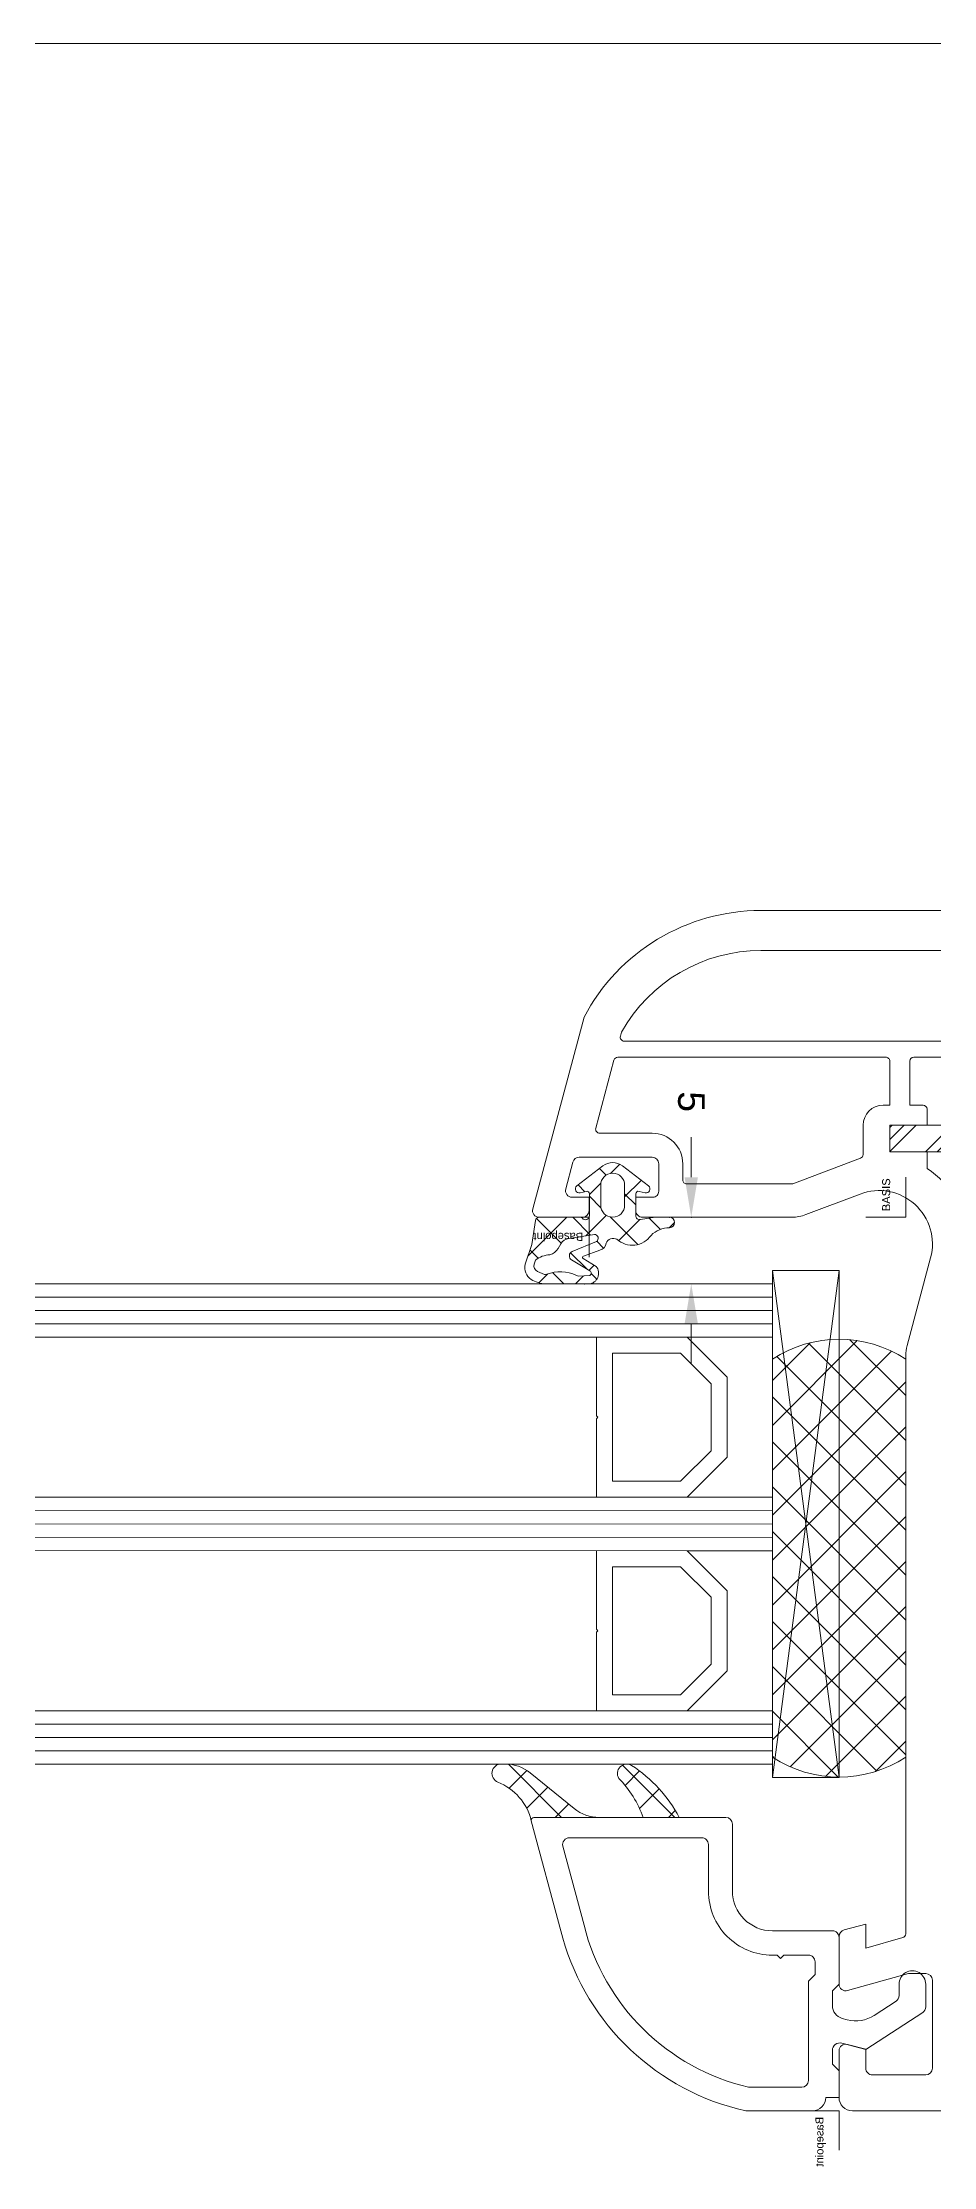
# Model space of a CAD drawing. Header units: millimetres. Extents: x 2258 to 5600, y 711 to 2563.
# Drawn here: x 4511.24 to 4513.82, y 1339.93 to 1346.08 of the extents above; entities that cross this region are included whole.
import ezdxf

# ---------------------------------------------------------------- set-up
doc = ezdxf.new("R2010")
doc.units = ezdxf.units.MM
doc.layers.add('PQI-A-IN-ELEV', color=245, linetype='Continuous', lineweight=9)
doc.layers.add('PQI-A-WIN', color=140, linetype='Continuous', lineweight=13)
doc.styles.get("Standard").update_dxf_attribs({"font": 'arial.ttf'})
doc.dimstyles.new('SCHUECO', dxfattribs={"dimtxt": 4, "dimasz": 3, "dimexe": 0.18, "dimexo": 0.0625, "dimgap": 2, "dimtad": 0, "dimdec": 0, "dimzin": 0, "dimdsep": 46, "dimtxsty": 'Standard', "dimcen": 0.09, "dimadec": 0, "dimazin": 0, "dimtfac": 1, "dimtdec": 0, "dimtofl": 0, "dimtmove": 0, "dimatfit": 3, "dimfxl": 1, "dimtolj": 1, "dimtzin": 0, "dimarcsym": 0})
pattern_1 = [(135, (-4.599427157802303, -2.000253202709217), (1.414213562373095, 1.414213562373094), []), (44.99999999999997, (-4.599427157802303, -2.000253202709217), (1.414213562373095, -1.414213562373095), [])]

# ---------------------------------------------------------------- blocks, each defined once
blk = doc.blocks.new('*X36')
for p, q in [((31.19993464295712, -72.6786784701504), (31.97808007457636, -71.90053303853117)), ((32.67215374721784, -73.90053303853122), (34.67215374721786, -71.9005330385312)), ((33.5701797472178, -73.90053303853122), (35.57017974721782, -71.9005330385312)), ((34.46820574721787, -73.90053303853122), (36.46820574721791, -71.9005330385312)), ((35.36623374721781, -73.90053303853122), (37.36623374721785, -71.9005330385312)), ((38.06030741985939, -73.90053303853117), (40.06030741985934, -71.9005330385312)), ((38.95833341985932, -73.9005330385312), (40.95833341985929, -71.9005330385312)), ((39.85635941985942, -73.90053303853117), (41.85635941985938, -71.9005330385312)), ((40.75438741985936, -73.90053303853117), (42.75438741985934, -71.9005330385312)), ((43.44846109250081, -73.9005330385312), (45.44846109250085, -71.90053303853117)), ((44.34648709250078, -73.9005330385312), (46.34648709250081, -71.90053303853117)), ((45.24451309250085, -73.9005330385312), (47.24451309250087, -71.90053303853117)), ((46.14254109250079, -73.9005330385312), (48.14254109250082, -71.90053303853117)), ((48.83661476514236, -73.9005330385312), (50.83661476514234, -71.90053303853122)), ((49.73464076514229, -73.90053303853122), (51.73464076514229, -71.90053303853122)), ((50.6326667651424, -73.9005330385312), (52.63266676514238, -71.90053303853122)), ((51.53069476514231, -73.90053303853122), (53.53069476514233, -71.90053303853122)), ((54.22476843778382, -73.90053303853122), (56.19992510621398, -71.92537637010105)), ((55.12279443778377, -73.90053303853122), (56.19992510621395, -72.82340237010098)), ((56.02082043778384, -73.90053303853122), (56.19992510621395, -73.72142837010112))]:
    blk.add_line(p, q)
blk = doc.blocks.new('*X38')
for p, q in [((54.99985186402648, -31.087261134794), (61.00601975375861, -25.08109324506187)), ((54.99985186402648, -27.71966508939307), (57.27450227647316, -25.44501467694639)), ((64.99985186402648, -29.95629536461633), (60.06881868517122, -25.02526218576104)), ((54.99985186402648, -34.45485718019493), (63.6577245844264, -25.79698445979503)), ((64.99985186402648, -36.6914874554182), (54.99985186402648, -26.69148745541818)), ((64.99985186402648, -33.32389141001726), (57.15847075292793, -25.48251029891871)), ((64.99985186402648, -26.5886993192154), (64.83690520496697, -26.42575266015587)), ((54.99985186402648, -37.82245322559585), (64.99985186402648, -27.82245322559587)), ((64.99985186402648, -40.05908350081911), (54.99985186402648, -30.05908350081912)), ((54.99985186402648, -41.19004927099679), (64.99985186402648, -31.1900492709968)), ((64.99985186402648, -43.42667954622004), (54.99985186402648, -33.42667954622005)), ((54.99985186402648, -44.55764531639772), (64.99985186402648, -34.55764531639772)), ((64.99985186402648, -46.794275591621), (54.99985186402648, -36.79427559162097)), ((54.99985186402648, -47.92524136179865), (64.99985186402648, -37.92524136179866)), ((64.99985186402648, -50.16187163702193), (54.99985186402648, -40.1618716370219)), ((54.99985186402648, -51.29283740719959), (64.99985186402648, -41.29283740719959)), ((64.99985186402648, -53.52946768242285), (54.99985186402648, -43.52946768242285)), ((54.99985186402648, -54.6604334526005), (64.99985186402648, -44.66043345260053)), ((64.66525748148851, -56.56246934528583), (54.99985186402648, -46.89706372782377)), ((56.06869944130799, -56.95918192071993), (64.99985186402648, -48.02802949800145)), ((62.29639050405407, -57.56119841325233), (54.99985186402648, -50.26465977322471)), ((58.64072724525436, -57.75475016217449), (64.99985186402648, -51.39562554340239)), ((59.1885293800865, -57.82093333468568), (54.99985186402647, -53.63225581862565)), ((62.16959604598446, -57.59347740684532), (64.99985186402645, -54.76322158880331))]:
    blk.add_line(p, q)
blk = doc.blocks.new('BASIS')
for q in [(0, 2.998156985077132), (3, 0)]:
    blk.add_line((0, 0), q)
blk.add_text('BASIS', height=0.6).set_placement((0.45, 1.17))
blk = doc.blocks.new('GLASDATABASE7')
for p, q in [((-35, 0), (-35, 60)), ((-34, 0), (-34, 60)), ((-33, 0), (-33, 60)), ((-19, 0), (-19, 60)), ((-18, 0), (-18, 60)), ((-17, 0), (-17, 60)), ((-3, 0), (-3, 60)), ((-2, 0), (-2, 60)), ((-1, 0), (-1, 60)), ((1, 0), (-37, -5)), ((1, -5), (-37, 0))]:
    blk.add_line(p, q)
for points in [[(-32, 0), (-32, 60), (-36, 60), (-36, 0)], [(-32, 13.2), (-26.12, 13.2), (-26, 13.1), (-25.88, 13.2), (-20, 13.2), (-20, 60), (-32, 60)], [(-16, 0), (-16, 60), (-20, 60), (-20, 0)], [(-16, 13.2), (-10.12, 13.2), (-10, 13.1), (-9.879999999999999, 13.2), (-4, 13.2), (-4, 60), (-16, 60)], [(0, 0), (0, 60), (-4, 60), (-4, 0)], [(-21.2, 12), (-21.2, 6.897056274847714), (-23.49705627484771, 4.6), (-28.50294372515229, 4.6), (-30.8, 6.897056274847714), (-30.8, 12)], [(-5.2, 12), (-5.2, 6.897056274847714), (-7.497056274847714, 4.6), (-12.50294372515229, 4.6), (-14.8, 6.897056274847714), (-14.8, 12)], [(-20, 6.4), (-23, 3.4), (-29, 3.4), (-32, 6.4), (-32, 0), (-20, 0)], [(-4, 6.4), (-7, 3.4), (-13, 3.4), (-16, 6.4), (-16, 0), (-4, 0)], [(1, 0), (1, -5), (-37, -5), (-37, 0)], [(0, 0), (0, 0)], [(0, 0), (0, 0)]]:
    blk.add_lwpolyline(points, close=True)
blk.add_blockref('BASIS', (5, -10))
blk = doc.blocks.new('*D14')
at = {"transparency": 16777216}
for p, q in [((-7.659992128961447, 7.995191593500297), (-7.659992128961446, 10.9951915935003)), ((0.3030575015326353, 4.995191593500294), (-7.839992128961448, 4.995191593500297)), ((-6.081994441510801, -0.00474737134345558), (-7.839992128961448, -0.004747371343455081)), ((-7.659992128961449, -3.004747371343455), (-7.65999212896145, -6.004747371343456))]:
    blk.add_line(p, q, dxfattribs=at)
for p in [(0.3655575015326353, 4.995191593500294), (-7.659992128961449, -0.004747371343455133), (-6.019494441510801, -0.004747371343455598)]:
    blk.add_point(p, dxfattribs=at)
for points in [[(-8.159992128961447, 7.995191593500297), (-7.159992128961447, 7.995191593500297), (-7.659992128961448, 4.995191593500297)], [(-8.159992128961449, -3.004747371343455), (-7.159992128961449, -3.004747371343455), (-7.659992128961449, -0.004747371343455133)]]:
    blk.add_solid(points, dxfattribs=at)
at = {"transparency": 16777216, "insert": (-7.659992128961449, -8.671414038010123), "char_height": 2, "attachment_point": 5, "rotation": 90}
blk.add_mtext('\\A1;5', dxfattribs=at)
blk = doc.blocks.new('BASEPOINT')
for p, q in [((0.0001424139276124947, -6.579969547004794e-08), (0.0001424139276124947, 2.998156919277449)), ((-7.890404418731123e-08, 0.0005381883725030789), (2.956911949821283, 0.0005381883725030789))]:
    blk.add_line(p, q)
blk.add_text('Basepoint', height=0.6).set_placement((0.4501424139276011, 1.169999934200292))
blk = doc.blocks.new('PRJ_INSERT_100_59361299862', base_point=(-0.0001424139276124947, 6.579969635822636e-08))
h = blk.add_hatch()
h.set_pattern_fill('NETZ', color=256, scale=2, angle=-135, style=0)
h.set_pattern_definition(pattern_1)
edge = h.paths.add_edge_path()
edge.add_arc((-25.2986551748821, 25.33685661379517), 0.7009491730178186, 21.51182172263535, 179.9580202232992)
edge.add_line((-25.99960415975543, 25.33737018892023), (-25.99960415975543, 25.04407319476772))
edge.add_arc((-22.99300567432547, 25.04730335869381), 3.006600220606113, 180.0615561704665, 218.4438120667934)
edge.add_line((-25.34782986281486, 23.17795910793259), (-22.66887832759071, 19.87456954780984))
edge.add_arc((-24.99886901093642, 17.98482262943097), 3.000000000000037, 9.094947017729282e-13, 39.0438988427839, ccw=False)
edge.add_line((-21.99886901093638, 17.98482262943102), (-21.99960415975543, 22.89588363291494))
edge.add_arc((-21.80286819986766, 22.89686949340595), 0.1967384299873035, 73.53864963038978, 180.2871115812252, ccw=False)
edge.add_arc((-20.77735667004206, 27.1363973986147), 4.165315481917134, 201.7354703606924, 256.536940679372, ccw=False)
h = blk.add_hatch()
h.set_pattern_fill('NETZ', color=256, scale=2, angle=-135, style=0)
h.set_pattern_definition(pattern_1)
edge = h.paths.add_edge_path()
edge.add_arc((-25.29884118967663, 15.92990097243664), 0.6999557455590304, 57.98631243675442, 211.9210534334455, ccw=False)
edge.add_arc((-19.3226781381968, 22.23154655800048), 8.000000000000085, 225.5218146126667, 250.4566767224353)
edge.add_line((-21.99883435313792, 14.69243600613606), (-21.99883435313792, 11.99243600613607))
edge.add_arc((-17.18761768759084, 21.15341065885029), 10.347524457111, 212.7227798498215, 242.2921684265773, ccw=False)
for points in [[(-24.64653276932265, 25.5938899021485, 0.8276115379937076), (-25.99960415975543, 25.33737018892023), (-25.99960415975543, 25.04407319476772, 0.1690577026555226), (-25.34782986281486, 23.17795910793259), (-22.66887832759071, 19.87456954780984, -0.172028633719733), (-21.99886901093638, 17.98482262943102), (-21.99960415975543, 22.89588363291494, -0.502665873903851), (-21.74711872695017, 23.08554383215738, -0.2437805197364005)], [(-2.9996041597554, -0.0002532027091888267), (-0.9996041597554282, -0.0002532027091888267), (-0.9996041597554282, 0.9997467972908112, 0.4142135623730953), (0.0003958402445718434, 1.999746797290811), (0.0003958402445718434, 6.99968576213459, 0.2754497923217082), (-12.95498746053668, 20.72978830119703), (-13.4987801833969, 20.87547921919773), (-21.74711872695017, 23.08554383215738, 0.4908735731119964), (-21.99960363186992, 22.89235716621636), (-21.99960415975543, 8.498831269947061, 0.4134286014123665), (-21.49878018514605, 7.99883126994709), (-16.49917691366168, 7.99895334025959, -0.4140724336333067), (-13.4993600191304, 4.99901437541584), (-13.4997262300679, 0.4997467972908396, 0.4145422967863972), (-12.99972623005545, -0.0002532027091888267), (-9.4996041597554, -0.0002532027091888267), (-8.999604159755428, 0.4997467972908112), (-7.900301253550346, 0.4997467972908112, -0.3394542588633756), (-6.934375427261251, -0.2414341576066761), (-6.833775398766115, -0.616878575193482, -0.2125565616700221), (-7.151913544625224, -2.625523775487352), (-8.221519635700396, -4.272572720216715, -0.2539676464749438), (-8.64085491967311, -4.500253202709189), (-9.4996041597554, -4.500253202709189, 0.9999999999999998), (-9.499604159755428, -6.500253202709189), (-7.793416178963419, -6.500253202709189, 0.2539676464749436), (-7.374080894990705, -6.272572720216715), (-4.599604159755422, -2.000253202709189), (-5.080515119112796, -0.2054690684707623, -0.4931454260313039), (-4.539383952963, 0.4997467972908112), (-3.499604159755428, 0.4997467972908112)], [(-11.42529910746382, 4.398301554569116), (-11.67521772063223, 4.648220167737549), (-11.67518934724402, 4.99681561511963, 0.4143806464059874), (-16.47699159288866, 9.798953292317549), (-19.97463643905309, 9.798867893821665, -0.4142192835227657), (-20.47464864704703, 10.29886545226626), (-20.47469716813362, 20.23598399228959, -0.4931444461757075), (-19.84529152645141, 20.71895038669777), (-13.92035110165813, 19.13141841279122, -0.2806694375655193), (-1.775433314866724, 6.796828412494932), (-1.775433314866724, 2.799947168277612, -0.4141795785361847), (-2.27537530013138, 2.299947171643282), (-9.721617126769878, 2.299083188139662), (-10.22101444201963, 1.799746797290851), (-11.17540886933981, 1.799746797290823, -0.4142374021652741), (-11.67540886768362, 2.299787494018688), (-11.67525840742312, 4.148342254609815)], [(-25.89294784582112, 15.55979919337321, -0.7949711117343725), (-24.92777936059083, 16.52340848269796, 0.1092301940154678), (-21.99883435313792, 14.69243600613606), (-21.99883435313792, 11.99243600613607, -0.1297415055080829)]]:
    blk.add_lwpolyline(points, format="xyb", close=True)
blk.add_blockref('BASEPOINT', (-0.0001424139276124947, 6.579969635822636e-08))
blk = doc.blocks.new('PRJ_INSERT_101_59361299859', base_point=(-0.0001424139276196001, -0.004747371343455598))
h = blk.add_hatch()
h.set_pattern_fill('NETZ', color=256, scale=2, angle=45, style=0)
h.set_pattern_definition([(45, (-0.01389161445933955, -1.505601863530956), (-1.414213562373095, 1.414213562373095), []), (135, (-0.01389161445933955, -1.505601863530956), (-1.414213562373095, -1.414213562373095), [])])
edge = h.paths.add_edge_path()
edge.add_line((-0.0240104108701189, -0.1176216631265561), (-0.02389214782785132, -1.751249792745625))
edge.add_arc((0.176107851648112, -1.75123531416989), 0.2000000000000078, 180.0041478063841, 284.6764953794309)
edge.add_line((0.2267800752628091, -1.944709668423684), (0.6662781662196124, -1.829602187491183))
edge.add_arc((0.7353653404599072, -2.121538759978421), 0.3000000000000194, -52.53205809224312, 103.31418005131201, ccw=False)
edge.add_line((0.9178605716399488, -2.359646908928653), (-1.032212942825495, -3.85425815348097))
edge.add_arc((-1.764438559540167, -2.898896826528244), 1.203690001125745, 232.53205809223311, 307.467941905729, ccw=False)
edge.add_line((-2.496664176288846, -3.854258153455021), (-4.446737690726678, -2.359646908923963))
edge.add_arc((-4.264242459540242, -2.121538759978421), 0.3000000000000488, 76.68581994565773, 232.5320580907248, ccw=False)
edge.add_line((-4.1951552852845, -1.829602187494856), (-3.754900199323771, -1.945429745507347))
edge.add_arc((-3.704013472912607, -1.752011698068372), 0.1999999999999996, 255.2599722088741, 359.995858140213)
edge.add_line((-3.50401347343518, -1.752026155886369), (-3.50389584668028, -0.1248545592313093))
edge.add_arc((-3.803895845896363, -0.1248328725041574), 0.2999999999999975, 359.9958581402137, 459.1023245148401)
edge.add_line((-3.851355283976659, 0.1713893443147754), (-4.950727937464706, -0.004747371343256646))
edge.add_line((-4.950727937464762, -0.004747371343455598), (-6.019494441510773, -0.004747371343455598))
edge.add_arc((-6.019494441510801, 0.3901827702591163), 0.3949301416024085, 90.86448907829413, 270, ccw=False)
edge.add_arc((-6.056325811742113, 2.831071823694401), 2.046236776290232, 270.8644890782956, 313.733955939445)
edge.add_arc((-3.235014049410665, 0.3910060758626059), 1.703948823724965, 47.60407214988021, 145.64615927907, ccw=False)
edge.add_arc((-1.818596038702026, 2.185603647068319), 0.5992585253156713, 243.4847385784447, 336.7256777994012)
edge.add_arc((-0.6937920954793526, 1.889229801669899), 0.5773938121432611, 101.3565231042486, 174.0765815545262, ccw=False)
edge.add_line((-0.807488696739938, 2.455318749771777), (0.4321151604429616, 2.91258050951609))
edge.add_arc((0.4042534404612752, 3.008796542204436), 0.1001688593658202, 286.1496740795777, 418.7666157249806)
edge.add_line((0.4561935295836292, 3.094447155328908), (-0.5301651129944958, 3.688188095422895))
edge.add_arc((0.08463363531393497, 4.198628143283713), 0.7990785589550591, 94.5471078223564, 219.7013401903247, ccw=False)
edge.add_line((0.02128370902698862, 4.995191593500294), (3.273977838970836, 4.995191593500294))
edge.add_arc((3.190313730691287, 2.884058543274023), 2.112790202261629, 57.025055787439385, 87.73055840337202, ccw=False)
edge.add_arc((3.811591897999278, 3.784437519225321), 1.019785715748104, -14.620117531584583, 58.775147166172076, ccw=False)
edge.add_line((4.798357569195446, 3.527034302087941), (4.309732996441539, 2.034955997797177))
edge.add_line((4.309732996441539, 2.034955997797397), (4.03074818194969, 0.2489522450542268))
edge.add_arc((3.73434259077726, 0.2952526286567263), 0.3000000000000048, 270, 351.12179201912636, ccw=False)
edge.add_line((3.73434259077726, -0.004747371343455598), (0.6691997514491135, -0.004747371343455598))
edge.add_arc((0.6660394447463887, 0.1952276582528611), 0.2000000000012296, 218.7302940812033, 270.90539886077505, ccw=False)
edge.add_arc((0.2759895883438048, -0.1175999452630094), 0.3000000000000096, 38.73029408120549, 180.004147806382)
edge = h.paths.add_edge_path(flags=16)
edge.add_line((-2.664434219540112, -0.9045969161272751), (-2.664434219540055, -2.403154883810842))
edge.add_arc((-1.764424589540113, -2.403154883820207), 0.9000096299999143, 179.9999999994043, 359.9999999994042)
edge.add_line((-0.8644149595402268, -2.403154883829529), (-0.8644149595402268, -0.9045969161273746))
edge.add_arc((-1.764424589540113, -0.9045969161272751), 0.9000096299999569, 359.999999999996, 539.9999999999959)
edge = h.paths.add_edge_path(flags=16)
edge.add_line((-0.3894343082299656, 1.287793481836616), (1.514444910504039, 1.59245111498474))
edge.add_arc((1.441464115708982, 2.388690849935756), 0.7995773332978271, 275.2369160763339, 330.0179049878408)
edge.add_line((2.134043299175914, 1.989118595453419), (2.334665857769664, 2.336576481195607))
edge.add_arc((3.200735669359688, 1.836488610403649), 1.000082395135983, 105.00125677328151, 149.9969123307154, ccw=False)
edge.add_arc((2.817837540776395, 4.784741049308195), 1.986129615232382, 273.5805314967321, 307.4968943447179)
edge.add_line((4.026831232525524, 3.208972950311818), (4.116453730084118, 3.520914097162404))
edge.add_arc((3.714071713722888, 3.658630433182452), 0.4252964569540799, 341.1063499677235, 429.1150177702562)
edge.add_line((3.865686975933727, 4.055984039636769), (3.360857569195446, 4.277376194330373))
edge.add_arc((3.279889148906364, 3.989518184018834), 0.2990286260288841, 74.2898211115462, 111.3312844558565)
edge.add_arc((2.169077541172896, 6.941476150272592), 2.855035152545496, 244.8656263946021, 290.5467696793404, ccw=False)
edge.add_arc((0.7969451800828438, 4.101175200592252), 0.3012688786273377, 58.03832915147904, 89.68804039216)
edge.add_line((0.7985854973570667, 4.402439613672414), (-0.04200211860974434, 4.361434002252736))
edge.add_arc((0.03461850688779577, 4.18942321770669), 0.1883040898435154, 114.0101430210588, 244.9205428975376)
edge.add_line((-0.04519883491832388, 4.018872280450978), (1.321959101177868, 3.195910473200001))
edge.add_arc((1.117509373383996, 2.893382174622047), 0.3651343076671621, -64.05102949447428, 55.949028899594225, ccw=False)
edge.add_line((1.277281366802868, 2.565059204431691), (-0.5472955536418169, 1.818419016736229))
edge.add_arc((-0.3934616876832706, 1.57538998515588), 0.2876247007937646, 122.3332194484655, 270.8022933547232)
for points in [[(-2.496664176288846, -3.854258153455021, 0.339142292364), (-1.032212942825481, -3.854258153480941), (0.9178605716399488, -2.359646908928653, 0.8086737724611405), (0.6662781662196267, -1.829602187491219), (0.2267800752628091, -1.944709668423684, -0.4913693427341452), (-0.02389214782783711, -1.751249792745512), (-0.0240104108701189, -0.1176216631265561, -0.708523374386479), (0.5100195021847185, 0.07009661684605817, 0.2316730953534543), (0.6691997514491277, -0.004747371343455598), (3.73434259077726, -0.004747371343455598, 0.3695233403091967), (4.030748181949662, 0.2489522450541699), (4.309732996441539, 2.034955997797397), (4.798357569195446, 3.527034302087941, 0.3316638372042809), (4.340246759869274, 4.656496544214406, 0.1347854679543906), (3.273977838970836, 4.995191593500294), (0.02128370902698862, 4.995191593500294, 0.6077360405967449), (-0.5301651129944958, 3.688188095422902), (0.4561935295836292, 3.094447155328908, -0.6532414826529297), (0.4321151604430042, 2.912580509515919), (-0.807488696739938, 2.455318749771777, 0.3283967986449405), (-1.26810304024059, 1.948816318842091, -0.4308798185662256), (-2.086126721881215, 1.649377842279591, 0.4559480533225359), (-4.641740328993137, 1.352547946092727, -0.1892659076963614), (-6.025452992789724, 0.785067959159278, 0.9924842238198461), (-6.019494441510801, -0.004747371343455598), (-4.950727937464762, -0.004747371343455598), (-3.851355283976659, 0.1713893443147754, -0.4615697110583747), (-3.50389584668028, -0.1248545592313803), (-3.50401347343518, -1.752026155886369, -0.4917135655221725), (-3.754900199323743, -1.945429745507454), (-4.1951552852845, -1.829602187494856, 0.8086737724720517), (-4.44673769072665, -2.359646908923878)], [(-0.3894343082299656, 1.287793481836616), (1.514444910504039, 1.592451114984669, 0.2436858438149983), (2.134043299175914, 1.989118595453419), (2.334665857769664, 2.336576481195607, -0.1988926612234861), (2.941874109722789, 2.802488346429982, 0.1490779346963349), (4.026831232525524, 3.208972950311818), (4.116453730084118, 3.520914097162404, 0.404070220630384), (3.865686975933727, 4.055984039636769), (3.360857569195446, 4.277376194330373, 0.1630460638099448), (3.171114527203258, 4.268061180444874, -0.2020038447891081), (0.9564224114195667, 4.356772442194142, 0.1389825561770618), (0.7985854973570667, 4.402439613672414), (-0.04200211860973013, 4.361434002252736, 0.6426690475485356), (-0.04519883491832388, 4.018872280450978), (1.321959101177868, 3.195910473200001, -0.577350608912599), (1.277281366802868, 2.565059204431691), (-0.5472955536417885, 1.818419016736243, 0.7567679501140765)], [(-2.664434219540112, -0.9045969161272751), (-2.664434219539999, -2.403154883810657, 0.9999999999999997), (-0.8644149595402268, -2.403154883829529), (-0.8644149595402268, -0.9045969161272751, 1)]]:
    blk.add_lwpolyline(points, format="xyb", close=True)
blk.add_blockref('BASEPOINT', (-0.0001424139276196001, -0.004747371343455598))
dim = blk.add_linear_dim(base=(-7.659992128961449, -0.004747371343455133), p1=(0.3655575015326353, 4.995191593500294), p2=(-6.019494441510801, -0.004747371343455598), angle=90, dimstyle='SCHUECO')
dim.commit()
dim.dimension.update_dxf_attribs({"geometry": '*D14', "text_midpoint": (-7.659992128961449, -8.671414038010123)})
blk = doc.blocks.new('w2')
at = {"ltscale": 1000}
for points in [[(-83.94600283831096, 34.9999842223624), (-102.3662966462871, 34.99998422237695, 0.2781724977727638), (-115.6328984472057, 26.99998422237695), (-119.483484436867, 12.62939496609033, 0.4929951445111693), (-119.0004522177551, 11.9999842223915), (-115.7504521581432, 11.9999842223915, 0.4140973686723271), (-115.2504523965617, 12.49998517605127), (-115.2504523965617, 13.49998517605127), (-116.5280400487682, 13.49998517605127, -0.4932379537580739), (-117.0109502050182, 14.12939496607578), (-116.4750615331432, 16.12939496607578, -0.33952118757987), (-115.9920293065807, 16.49998517605127), (-110.5280398103496, 16.49998517605127, -0.4141852284235148), (-110.0280398103569, 15.99998517605127), (-110.0280398103496, 13.94493146512832, -0.4143375050436592), (-110.4729860994121, 13.49998517605127), (-111.750452396569, 13.49998517605127), (-111.7504523965617, 12.49998517605127, 0.41422357255832), (-111.2504519197246, 11.99998422237695), (-100.0509318036857, 11.99998422237695, 0.0909929393078522), (-98.98575899464777, 12.1954519017163), (-94.92073237626755, 13.73936505886377, -0.6114713182338782), (-89.63643061845505, 8.965988594020018), (-91.39848016729229, 2.381159992539324, 0.0654598561076914), (-91.50044429033005, 1.605667854702915), (-91.50044429033005, -41.72441057591641, -0.3361617745988907), (-91.71931636064983, -42.01324419406592), (-94.50044429033005, -42.79392961887061), (-94.50044429033005, -41.00001482394873), (-96.12984645097458, -41.43661455539404, 0.3395197300317918), (-96.50045191972458, -41.91957048801123), (-96.50045191972458, -45.50025169368018, 0.496683455837799), (-95.86556919545546, -45.98146902829467), (-91.30049311845505, -44.70002703097998), (-90.00044429033005, -44.70002703097998, -0.4141372546644761), (-89.50044429033005, -45.20002703097998), (-89.50044429033005, -51.80000261691748, -0.4141372546644594), (-90.00044429033005, -52.30000261691748), (-94.00044429033005, -52.30000261691748, -0.4142634643848516), (-94.50044429033005, -51.80000261691748), (-94.50044429033733, -50.38429216769873), (-95.87105738847458, -50.01704363254248, 0.4930310732574256), (-96.50045191972458, -50.50001482394873), (-96.50045191972458, -54.00001482394873, 0.4142689885915225), (-95.50044429033005, -55.00001577762305), (-39.50045001237595, -55.00001577762305, 0.4141800440952208)], [(-68.00045382707322, 23.99998422237695), (-90.90046870439255, 23.9999842223624, 0.4140035269926992), (-91.20051753251755, 23.69998117063369), (-91.20051753252483, 20.39997811886133), (-90.20051753251755, 20.39997811886133, -0.4140818960855208), (-89.90046870439255, 20.09997506711807), (-89.90046870439255, 18.89997907253564), (-92.70051753251755, 18.89997907253564), (-92.70051753251755, 16.89997907253564), (-89.90046870439255, 16.89997907253564), (-89.90046870439255, 15.65065045925439, -0.2373214210198149), (-86.81758486955368, 10.47854657741846, 0.3934655628214525)]]:
    blk.add_lwpolyline(points, format="xyb", dxfattribs=at)
for points in [[(-112.908167240319, 25.57762094112695, 0.4928325950843962), (-112.6183723184367, 25.19998117061914), (-82.51497256486618, 25.19998117061914, 0.4933718391203623), (-82.22517764299118, 25.57762094112695), (-83.88643252580368, 31.77761812778772, 0.3394535210435738), (-84.17622744767868, 31.99998446079553), (-102.3662966462871, 31.99998446079553, 0.2710460681531134), (-112.8272346231315, 25.87962289425195)], [(-94.70051753251755, 16.70420880886377), (-94.70051753252483, 18.89997907253564, -0.4142043936164577), (-93.20051753251755, 20.39997811886133), (-92.70051753251755, 20.39997811886133), (-92.70051753251755, 23.69998117061914, 0.4144778819059029), (-93.00044429033005, 23.99998422237695), (-113.1006721231242, 23.9999842223915, 0.339453521043591), (-113.3904670450138, 23.77761788936914), (-114.7569221231315, 18.67762799830234, 0.4932616257463386), (-114.4672492715617, 18.29997296902002), (-110.5280398103496, 18.29997296903457, -0.414185876219529), (-108.2279909822319, 15.99998517605127), (-108.2279909822319, 14.79997296902002, 0.4143867118249879), (-107.9280642244121, 14.49998517605127), (-99.95919215410686, 14.49998517603672), (-94.89399897783005, 16.42375226589502, 0.3119364062496101)], [(-91.50044429033005, -28.46932547327015), (-91.50044429033005, 1.350582752071205, 0.3012458077831863), (-101.5004442903301, 1.350582752071205), (-101.5004442903301, -28.46932547327015, 0.3012458077831859)]]:
    blk.add_lwpolyline(points, format="xyb", close=True, dxfattribs=at)
blk.add_lwpolyline([(-67.70052706926072, 16.89997907253564), (-67.70052706926799, 18.89997907253564), (-92.70052706926072, 18.89997907253564), (-92.70052706926072, 16.89997907253564)], close=True, dxfattribs=at)
at = {"layer": 'PQI-A-IN-ELEV', "ltscale": 1000}
blk.add_line((-1699.999999950109, 100), (1.455191522836685e-11, 100), dxfattribs=at)
at = {"ltscale": 1000}
for name, p, rotation in [('PRJ_INSERT_101_59361299859', (-115.2506941530446, 11.9999842223915), 179.9999999999999), ('*X36', (-36.50059242630232, -55.00055396599055), 179.9999999999999), ('GLASDATABASE7', (-101.5000618866034, 6.999984222376952), 89.99999999996041), ('*X38', (-36.50059242630232, -55.00055396599055), 179.9999999999999)]:
    blk.add_blockref(name, p, dxfattribs=dict(at, rotation=rotation))
at = {"ltscale": 1000, "yscale": -1, "rotation": 269.9999999999608}
blk.add_blockref('PRJ_INSERT_100_59361299862', (-96.50093866568932, -55.00001577762305), dxfattribs=at)

msp = doc.modelspace()

# ---------------------------------------------------------------- block references
at = {"layer": 'PQI-A-WIN', "ltscale": 1000, "xscale": 0.03863196438221001, "yscale": 0.03863196438221001, "zscale": 0.03863196438221001, "rotation": 359.997245771198}
msp.add_blockref('w2', (4517.274979345444, 1342.214098071388), dxfattribs=at)

doc.saveas('drawing.dxf')
